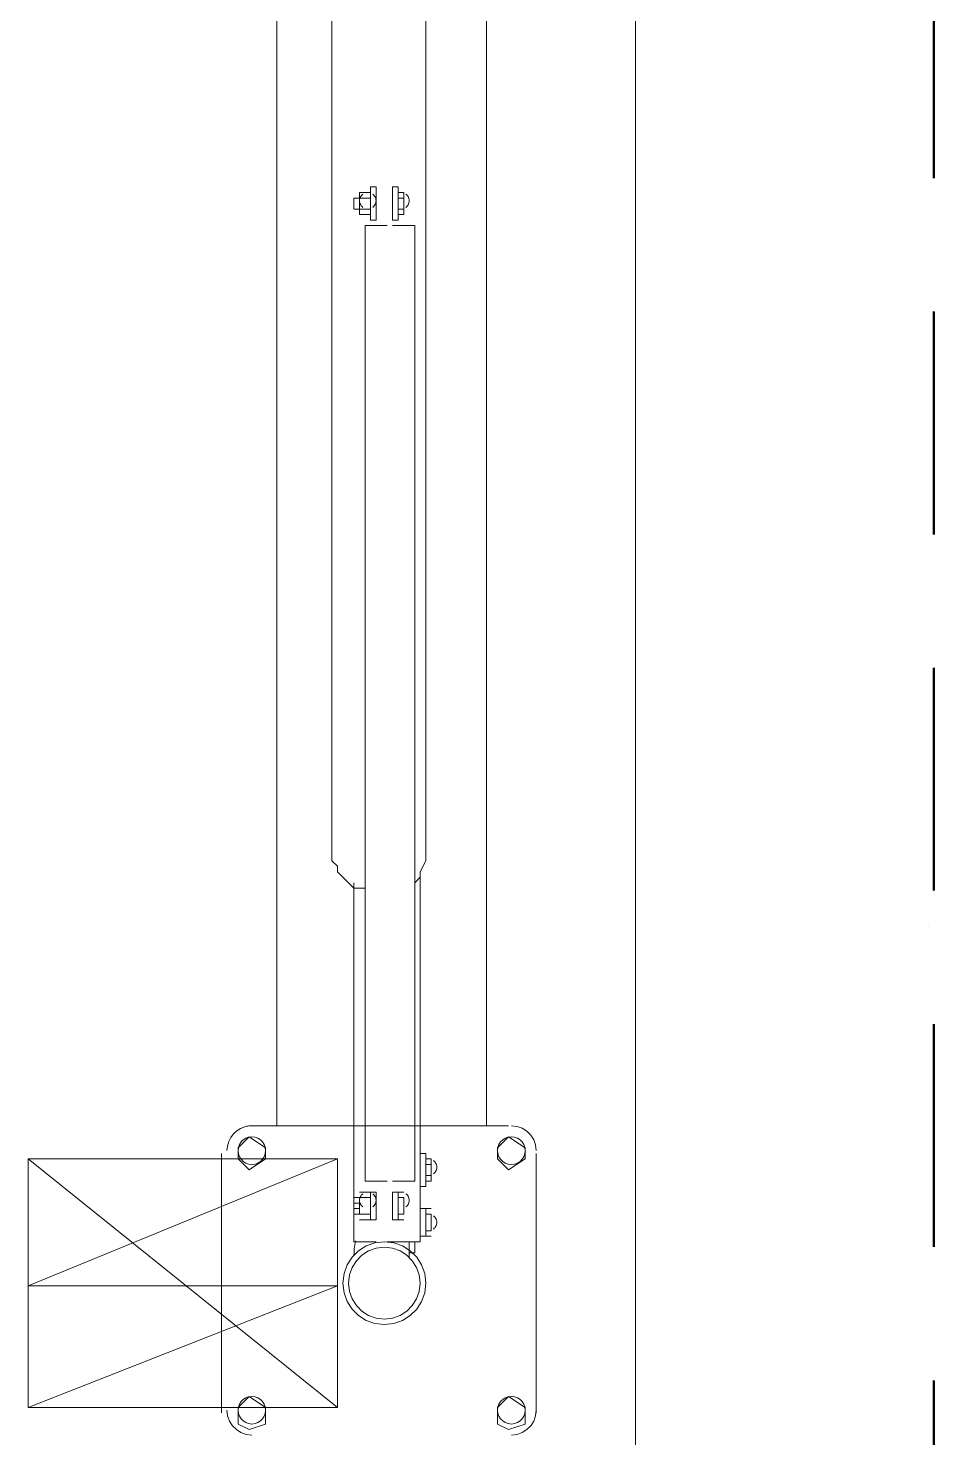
# Paper-space layout '01 Roof Support Layout' of a CAD drawing. Header units: millimetres. Extents: x 5 to 415, y 5 to 292.
# Drawn here: x 196.86 to 207.03, y 212.36 to 228.18 of the extents above; entities that cross this region are included whole.
import ezdxf

# ---------------------------------------------------------------- set-up
doc = ezdxf.new("R2010")
doc.units = ezdxf.units.MM
doc.linetypes.add('DASHED_REVIEW', pattern=[4, 2.5, -1.5])
for name, color, linetype in [('BEAMS', 7, 'Continuous'), ('EXISTING', 7, 'Continuous'), ('PROPOSED', 7, 'Continuous')]:
    doc.layers.add(name, color=color, linetype=linetype)

# ---------------------------------------------------------------- blocks, each defined once
blk = doc.blocks.new('SHEET_01')
at = {"layer": 'BEAMS', "color": 7, "linetype": 'DASHED_REVIEW', "lineweight": 50}
blk.add_line((207.032, 245), (207.032, 208.916), dxfattribs=at)
at = {"layer": 'EXISTING', "color": 254, "linetype": 'Continuous', "lineweight": 13}
for p, q in [((203.684, 205.63), (203.684, 241.714)), ((206.97, 218.092), (206.97, 218.092)), ((196.864, 215.488), (200.336, 215.488)), ((200.336, 212.698), (196.864, 215.488)), ((196.864, 215.488), (196.864, 212.698)), ((196.864, 215.488), (196.864, 214.062)), ((196.864, 214.062), (200.336, 215.488)), ((200.336, 215.488), (196.864, 215.488)), ((200.336, 215.488), (200.336, 212.698)), ((200.336, 215.488), (200.336, 214.062)), ((200.336, 214.062), (196.864, 214.062)), ((196.864, 214.062), (196.864, 212.698)), ((196.864, 212.698), (200.336, 214.062)), ((200.336, 214.062), (200.336, 212.698)), ((196.864, 212.698), (200.336, 212.698)), ((200.336, 212.698), (196.864, 212.698))]:
    blk.add_line(p, q, dxfattribs=at)
at = {"layer": 'PROPOSED', "color": 250, "linetype": 'Continuous', "lineweight": 13}
for p, q in [((199.654, 236.878), (199.654, 215.86)), ((202.01, 236.878), (202.01, 215.86)), ((200.274, 231.794), (200.274, 220.262)), ((201.328, 231.794), (201.328, 218.898)), ((200.584, 226.338), (200.584, 226.09)), ((200.584, 226.338), (200.708, 226.338)), ((200.584, 226.338), (200.584, 226.338)), ((200.612, 226.311), (200.604, 226.302)), ((200.621, 226.319), (200.612, 226.311)), ((200.77, 226.4), (200.708, 226.4)), ((200.708, 226.4), (200.708, 226.028)), ((200.708, 226.338), (200.708, 226.09)), ((200.708, 226.338), (200.708, 226.338)), ((200.742, 226.311), (200.733, 226.319)), ((200.75, 226.302), (200.742, 226.311)), ((200.77, 226.028), (200.77, 226.4)), ((201.018, 226.4), (200.956, 226.4)), ((200.956, 226.4), (200.956, 226.028)), ((201.018, 226.028), (201.018, 226.4)), ((201.018, 226.338), (201.018, 226.09)), ((201.018, 226.338), (201.08, 226.338)), ((201.08, 226.338), (201.08, 226.09)), ((201.08, 226.338), (201.08, 226.338)), ((201.114, 226.311), (201.105, 226.319)), ((201.122, 226.302), (201.114, 226.311)), ((200.522, 226.276), (200.584, 226.276)), ((200.584, 226.276), (200.522, 226.276)), ((200.522, 226.276), (200.522, 226.276)), ((200.522, 226.276), (200.522, 226.152)), ((200.522, 226.152), (200.522, 226.276)), ((200.522, 226.152), (200.584, 226.152)), ((200.584, 226.152), (200.522, 226.152)), ((200.522, 226.152), (200.522, 226.152)), ((200.708, 226.276), (200.584, 226.276)), ((200.585, 226.257), (200.584, 226.245)), ((200.584, 226.245), (200.585, 226.233)), ((200.708, 226.152), (200.584, 226.152)), ((200.587, 226.27), (200.585, 226.257)), ((200.585, 226.233), (200.587, 226.221)), ((200.591, 226.281), (200.587, 226.27)), ((200.587, 226.221), (200.591, 226.209)), ((200.597, 226.292), (200.591, 226.281)), ((200.591, 226.209), (200.597, 226.198)), ((200.604, 226.302), (200.597, 226.292)), ((200.597, 226.198), (200.604, 226.188)), ((200.604, 226.188), (200.612, 226.179)), ((200.612, 226.179), (200.621, 226.171)), ((200.733, 226.171), (200.742, 226.179)), ((200.742, 226.179), (200.75, 226.188)), ((200.757, 226.292), (200.75, 226.302)), ((200.75, 226.188), (200.757, 226.198)), ((200.763, 226.281), (200.757, 226.292)), ((200.757, 226.198), (200.763, 226.209)), ((200.767, 226.27), (200.763, 226.281)), ((200.763, 226.209), (200.767, 226.221)), ((200.769, 226.257), (200.767, 226.27)), ((200.767, 226.221), (200.769, 226.233)), ((200.77, 226.245), (200.769, 226.257)), ((200.769, 226.233), (200.77, 226.245)), ((201.08, 226.276), (201.018, 226.276)), ((201.08, 226.152), (201.018, 226.152)), ((201.105, 226.171), (201.114, 226.179)), ((201.114, 226.179), (201.122, 226.188)), ((201.129, 226.292), (201.122, 226.302)), ((201.122, 226.188), (201.129, 226.198)), ((201.135, 226.281), (201.129, 226.292)), ((201.129, 226.198), (201.135, 226.209)), ((201.139, 226.27), (201.135, 226.281)), ((201.135, 226.209), (201.139, 226.221)), ((201.141, 226.257), (201.139, 226.27)), ((201.139, 226.221), (201.141, 226.233)), ((201.142, 226.245), (201.141, 226.257)), ((201.141, 226.233), (201.142, 226.245)), ((200.708, 226.09), (200.584, 226.09)), ((200.584, 226.09), (200.584, 226.09)), ((200.708, 226.09), (200.708, 226.09)), ((200.77, 226.028), (200.708, 226.028)), ((201.018, 226.028), (200.956, 226.028)), ((201.08, 226.09), (201.018, 226.09)), ((201.08, 226.09), (201.08, 226.09)), ((200.646, 215.24), (200.646, 225.966)), ((200.646, 225.966), (200.894, 225.966)), ((200.956, 225.966), (201.204, 225.966)), ((201.204, 225.966), (201.204, 220.572)), ((201.204, 220.572), (201.204, 215.736)), ((200.274, 220.262), (200.274, 218.898)), ((200.274, 218.898), (200.274, 218.836)), ((201.328, 218.836), (201.328, 218.898)), ((200.274, 218.836), (200.336, 218.774)), ((200.336, 218.774), (200.336, 218.712)), ((200.336, 218.712), (200.398, 218.65)), ((201.266, 218.712), (201.328, 218.836)), ((201.266, 218.65), (201.266, 218.712)), ((201.266, 218.712), (201.266, 215.736)), ((200.398, 218.65), (200.46, 218.588)), ((200.46, 218.588), (200.522, 218.526)), ((200.522, 215.426), (200.522, 218.588)), ((201.204, 218.588), (201.266, 218.65)), ((200.522, 218.526), (200.646, 218.526)), ((200.646, 218.526), (200.584, 218.526)), ((200.584, 218.526), (200.584, 218.526)), ((200.646, 216.17), (200.646, 215.612)), ((200.088, 215.86), (199.344, 215.86)), ((199.375, 215.86), (199.364, 215.86)), ((202.258, 215.86), (200.088, 215.86)), ((200.522, 215.86), (200.088, 215.86)), ((201.204, 215.86), (201.204, 215.24)), ((202.258, 215.86), (201.266, 215.86)), ((201.266, 215.86), (201.266, 214.558)), ((202.353, 215.853), (202.289, 215.86)), ((199.138, 215.728), (199.115, 215.683)), ((199.168, 215.768), (199.138, 215.728)), ((199.206, 215.803), (199.168, 215.768)), ((199.249, 215.83), (199.206, 215.803)), ((199.344, 215.736), (199.22, 215.612)), ((199.298, 215.849), (199.249, 215.83)), ((199.278, 215.702), (199.254, 215.678)), ((199.307, 215.72), (199.278, 215.702)), ((199.309, 215.852), (199.298, 215.849)), ((199.339, 215.732), (199.307, 215.72)), ((199.319, 215.854), (199.309, 215.852)), ((199.33, 215.856), (199.319, 215.854)), ((199.342, 215.858), (199.33, 215.856)), ((199.375, 215.736), (199.339, 215.732)), ((199.353, 215.859), (199.342, 215.858)), ((199.53, 215.612), (199.344, 215.736)), ((199.364, 215.86), (199.353, 215.859)), ((199.411, 215.732), (199.375, 215.736)), ((199.443, 215.72), (199.411, 215.732)), ((199.472, 215.702), (199.443, 215.72)), ((199.496, 215.678), (199.472, 215.702)), ((202.258, 215.736), (202.134, 215.612)), ((202.192, 215.702), (202.168, 215.678)), ((202.221, 215.72), (202.192, 215.702)), ((202.253, 215.732), (202.221, 215.72)), ((202.289, 215.736), (202.253, 215.732)), ((202.444, 215.612), (202.258, 215.736)), ((202.325, 215.732), (202.289, 215.736)), ((202.357, 215.72), (202.325, 215.732)), ((202.412, 215.832), (202.353, 215.853)), ((202.386, 215.702), (202.357, 215.72)), ((202.41, 215.678), (202.386, 215.702)), ((202.464, 215.799), (202.412, 215.832)), ((202.507, 215.756), (202.464, 215.799)), ((202.54, 215.704), (202.507, 215.756)), ((202.561, 215.645), (202.54, 215.704)), ((199.034, 215.55), (199.034, 212.636)), ((199.101, 215.633), (199.096, 215.581)), ((199.115, 215.683), (199.101, 215.633)), ((199.224, 215.617), (199.22, 215.581)), ((199.22, 215.612), (199.22, 215.488)), ((199.22, 215.581), (199.224, 215.545)), ((199.236, 215.649), (199.224, 215.617)), ((199.224, 215.545), (199.236, 215.513)), ((199.254, 215.678), (199.236, 215.649)), ((199.344, 215.55), (199.344, 215.55)), ((199.514, 215.649), (199.496, 215.678)), ((199.526, 215.617), (199.514, 215.649)), ((199.514, 215.513), (199.526, 215.545)), ((199.53, 215.581), (199.526, 215.617)), ((199.526, 215.545), (199.53, 215.581)), ((199.53, 215.488), (199.53, 215.612)), ((200.522, 214.558), (200.522, 215.55)), ((201.328, 215.55), (201.266, 215.55)), ((201.266, 215.55), (201.266, 215.178)), ((201.328, 215.178), (201.328, 215.55)), ((202.138, 215.617), (202.134, 215.581)), ((202.134, 215.612), (202.134, 215.488)), ((202.134, 215.581), (202.138, 215.545)), ((202.15, 215.649), (202.138, 215.617)), ((202.138, 215.545), (202.15, 215.513)), ((202.168, 215.678), (202.15, 215.649)), ((202.258, 215.55), (202.258, 215.55)), ((202.428, 215.649), (202.41, 215.678)), ((202.44, 215.617), (202.428, 215.649)), ((202.428, 215.513), (202.44, 215.545)), ((202.444, 215.581), (202.44, 215.617)), ((202.44, 215.545), (202.444, 215.581)), ((202.444, 215.488), (202.444, 215.612)), ((202.568, 215.581), (202.561, 215.645)), ((202.568, 212.636), (202.568, 215.55)), ((199.22, 215.488), (199.344, 215.364)), ((199.236, 215.513), (199.254, 215.484)), ((199.254, 215.484), (199.278, 215.46)), ((199.278, 215.46), (199.307, 215.442)), ((199.307, 215.442), (199.339, 215.43)), ((199.339, 215.43), (199.375, 215.426)), ((199.344, 215.364), (199.53, 215.488)), ((199.375, 215.426), (199.411, 215.43)), ((199.411, 215.43), (199.443, 215.442)), ((199.443, 215.442), (199.472, 215.46)), ((199.472, 215.46), (199.496, 215.484)), ((199.496, 215.484), (199.514, 215.513)), ((201.328, 215.488), (201.328, 215.24)), ((201.328, 215.488), (201.39, 215.488)), ((201.39, 215.426), (201.328, 215.426)), ((201.39, 215.488), (201.39, 215.24)), ((201.39, 215.488), (201.39, 215.488)), ((201.424, 215.461), (201.415, 215.469)), ((201.432, 215.452), (201.424, 215.461)), ((201.439, 215.442), (201.432, 215.452)), ((201.445, 215.431), (201.439, 215.442)), ((201.449, 215.42), (201.445, 215.431)), ((201.451, 215.407), (201.449, 215.42)), ((201.452, 215.395), (201.451, 215.407)), ((201.451, 215.383), (201.452, 215.395)), ((202.134, 215.488), (202.258, 215.364)), ((202.15, 215.513), (202.168, 215.484)), ((202.168, 215.484), (202.192, 215.46)), ((202.192, 215.46), (202.221, 215.442)), ((202.221, 215.442), (202.253, 215.43)), ((202.253, 215.43), (202.289, 215.426)), ((202.258, 215.364), (202.444, 215.488)), ((202.289, 215.426), (202.325, 215.43)), ((202.325, 215.43), (202.357, 215.442)), ((202.357, 215.442), (202.386, 215.46)), ((202.386, 215.46), (202.41, 215.484)), ((202.41, 215.484), (202.428, 215.513)), ((200.894, 215.24), (200.646, 215.24)), ((201.204, 215.24), (200.956, 215.24)), ((201.39, 215.302), (201.328, 215.302)), ((201.39, 215.24), (201.328, 215.24)), ((201.39, 215.24), (201.39, 215.24)), ((201.415, 215.321), (201.424, 215.329)), ((201.424, 215.329), (201.432, 215.338)), ((201.432, 215.338), (201.439, 215.348)), ((201.439, 215.348), (201.445, 215.359)), ((201.445, 215.359), (201.449, 215.371)), ((201.449, 215.371), (201.451, 215.383)), ((200.708, 215.116), (200.584, 215.116)), ((200.597, 215.07), (200.591, 215.059)), ((200.604, 215.08), (200.597, 215.07)), ((200.612, 215.089), (200.604, 215.08)), ((200.621, 215.097), (200.612, 215.089)), ((200.77, 215.116), (200.708, 215.116)), ((200.708, 214.806), (200.708, 215.116)), ((200.742, 215.089), (200.733, 215.097)), ((200.75, 215.08), (200.742, 215.089)), ((200.757, 215.07), (200.75, 215.08)), ((200.763, 215.059), (200.757, 215.07)), ((200.77, 215.116), (200.77, 214.806)), ((201.018, 215.116), (200.956, 215.116)), ((200.956, 214.806), (200.956, 215.116)), ((201.018, 214.806), (201.018, 215.116)), ((201.08, 215.116), (201.018, 215.116)), ((201.018, 215.116), (201.018, 214.806)), ((201.114, 215.089), (201.105, 215.097)), ((201.122, 215.08), (201.114, 215.089)), ((201.129, 215.07), (201.122, 215.08)), ((201.135, 215.059), (201.129, 215.07)), ((201.328, 215.178), (201.266, 215.178)), ((200.584, 215.054), (200.522, 215.054)), ((200.522, 214.868), (200.522, 215.054)), ((200.522, 215.054), (200.522, 214.992)), ((200.584, 214.992), (200.522, 214.992)), ((200.522, 214.992), (200.522, 214.93)), ((200.584, 214.93), (200.522, 214.93)), ((200.522, 214.868), (200.522, 214.93)), ((200.584, 214.868), (200.584, 215.054)), ((200.708, 215.054), (200.584, 215.054)), ((200.584, 215.054), (200.584, 215.054)), ((200.585, 215.035), (200.584, 215.023)), ((200.584, 215.023), (200.585, 215.011)), ((200.587, 215.047), (200.585, 215.035)), ((200.585, 215.011), (200.587, 214.999)), ((200.591, 215.059), (200.587, 215.047)), ((200.587, 214.999), (200.591, 214.987)), ((200.591, 214.987), (200.597, 214.976)), ((200.597, 214.976), (200.604, 214.966)), ((200.604, 214.966), (200.612, 214.957)), ((200.612, 214.957), (200.621, 214.949)), ((200.708, 214.868), (200.708, 215.054)), ((200.708, 215.054), (200.708, 215.054)), ((200.733, 214.949), (200.742, 214.957)), ((200.742, 214.957), (200.75, 214.966)), ((200.75, 214.966), (200.757, 214.976)), ((200.757, 214.976), (200.763, 214.987)), ((200.767, 215.047), (200.763, 215.059)), ((200.763, 214.987), (200.767, 214.999)), ((200.769, 215.035), (200.767, 215.047)), ((200.767, 214.999), (200.769, 215.011)), ((200.77, 215.023), (200.769, 215.035)), ((200.769, 215.011), (200.77, 215.023)), ((201.08, 215.054), (201.018, 215.054)), ((201.08, 214.868), (201.08, 215.054)), ((201.08, 215.054), (201.08, 215.054)), ((201.105, 214.949), (201.114, 214.957)), ((201.114, 214.957), (201.122, 214.966)), ((201.122, 214.966), (201.129, 214.976)), ((201.129, 214.976), (201.135, 214.987)), ((201.139, 215.047), (201.135, 215.059)), ((201.135, 214.987), (201.139, 214.999)), ((201.141, 215.035), (201.139, 215.047)), ((201.139, 214.999), (201.141, 215.011)), ((201.142, 215.023), (201.141, 215.035)), ((201.141, 215.011), (201.142, 215.023)), ((201.328, 214.93), (201.266, 214.93)), ((201.266, 214.93), (201.266, 214.62)), ((201.328, 214.93), (201.328, 214.62)), ((201.39, 214.93), (201.328, 214.93)), ((201.328, 214.62), (201.328, 214.93)), ((200.584, 214.868), (200.522, 214.868)), ((200.708, 214.868), (200.584, 214.868)), ((200.584, 214.868), (200.584, 214.868)), ((200.708, 214.806), (200.584, 214.806)), ((200.708, 214.868), (200.708, 214.868)), ((200.77, 214.806), (200.708, 214.806)), ((201.018, 214.806), (200.956, 214.806)), ((201.08, 214.868), (201.018, 214.868)), ((201.08, 214.806), (201.018, 214.806)), ((201.08, 214.868), (201.08, 214.868)), ((201.39, 214.868), (201.328, 214.868)), ((201.39, 214.868), (201.39, 214.682)), ((201.39, 214.868), (201.39, 214.868)), ((201.424, 214.841), (201.415, 214.849)), ((201.432, 214.832), (201.424, 214.841)), ((201.439, 214.822), (201.432, 214.832)), ((201.445, 214.811), (201.439, 214.822)), ((201.449, 214.8), (201.445, 214.811)), ((201.451, 214.787), (201.449, 214.8)), ((201.449, 214.751), (201.451, 214.763)), ((201.452, 214.775), (201.451, 214.787)), ((201.451, 214.763), (201.452, 214.775)), ((201.328, 214.62), (201.266, 214.62)), ((201.39, 214.682), (201.328, 214.682)), ((201.39, 214.62), (201.328, 214.62)), ((201.39, 214.682), (201.39, 214.682)), ((201.415, 214.701), (201.424, 214.709)), ((201.424, 214.709), (201.432, 214.718)), ((201.432, 214.718), (201.439, 214.728)), ((201.439, 214.728), (201.445, 214.739)), ((201.445, 214.739), (201.449, 214.751)), ((200.572, 214.456), (200.5, 214.384)), ((200.77, 214.558), (200.522, 214.558)), ((200.524, 214.455), (200.523, 214.432)), ((200.525, 214.478), (200.524, 214.455)), ((200.528, 214.501), (200.525, 214.478)), ((200.531, 214.523), (200.528, 214.501)), ((200.534, 214.546), (200.531, 214.523)), ((200.539, 214.569), (200.534, 214.546)), ((200.659, 214.511), (200.572, 214.456)), ((200.686, 214.455), (200.611, 214.407)), ((200.756, 214.546), (200.659, 214.511)), ((200.771, 214.485), (200.686, 214.455)), ((200.863, 214.558), (200.756, 214.546)), ((200.863, 214.496), (200.771, 214.485)), ((200.97, 214.546), (200.863, 214.558)), ((200.955, 214.485), (200.863, 214.496)), ((201.266, 214.558), (200.894, 214.558)), ((201.04, 214.455), (200.955, 214.485)), ((201.068, 214.511), (200.97, 214.546)), ((201.115, 214.407), (201.04, 214.455)), ((201.154, 214.456), (201.068, 214.511)), ((201.142, 214.558), (201.142, 214.372)), ((201.226, 214.384), (201.154, 214.456)), ((201.204, 214.558), (201.204, 214.434)), ((200.445, 214.298), (200.41, 214.2)), ((200.5, 214.384), (200.445, 214.298)), ((200.549, 214.345), (200.501, 214.27)), ((200.523, 214.432), (200.522, 214.409)), ((200.611, 214.407), (200.549, 214.345)), ((201.177, 214.345), (201.115, 214.407)), ((201.204, 214.434), (201.142, 214.434)), ((201.225, 214.27), (201.177, 214.345)), ((201.281, 214.298), (201.226, 214.384)), ((201.316, 214.2), (201.281, 214.298)), ((200.41, 214.2), (200.398, 214.093)), ((200.471, 214.185), (200.46, 214.093)), ((200.501, 214.27), (200.471, 214.185)), ((201.255, 214.185), (201.225, 214.27)), ((201.266, 214.093), (201.255, 214.185)), ((201.328, 214.093), (201.316, 214.2)), ((200.398, 214.093), (200.41, 213.986)), ((200.41, 213.986), (200.445, 213.889)), ((200.46, 214.093), (200.471, 214.001)), ((200.471, 214.001), (200.501, 213.916)), ((201.225, 213.916), (201.255, 214.001)), ((201.255, 214.001), (201.266, 214.093)), ((201.281, 213.889), (201.316, 213.986)), ((201.316, 213.986), (201.328, 214.093)), ((200.445, 213.889), (200.5, 213.802)), ((200.501, 213.916), (200.549, 213.841)), ((200.549, 213.841), (200.611, 213.779)), ((201.115, 213.779), (201.177, 213.841)), ((201.177, 213.841), (201.225, 213.916)), ((201.226, 213.802), (201.281, 213.889)), ((200.5, 213.802), (200.572, 213.73)), ((200.572, 213.73), (200.659, 213.675)), ((200.611, 213.779), (200.686, 213.731)), ((200.659, 213.675), (200.756, 213.64)), ((200.686, 213.731), (200.771, 213.701)), ((200.771, 213.701), (200.863, 213.69)), ((200.863, 213.69), (200.955, 213.701)), ((200.955, 213.701), (201.04, 213.731)), ((200.97, 213.64), (201.068, 213.675)), ((201.04, 213.731), (201.115, 213.779)), ((201.068, 213.675), (201.154, 213.73)), ((201.154, 213.73), (201.226, 213.802)), ((200.756, 213.64), (200.863, 213.628)), ((200.863, 213.628), (200.97, 213.64)), ((199.344, 212.822), (199.22, 212.698)), ((199.224, 212.703), (199.22, 212.667)), ((199.22, 212.698), (199.22, 212.512)), ((199.236, 212.735), (199.224, 212.703)), ((199.254, 212.764), (199.236, 212.735)), ((199.278, 212.788), (199.254, 212.764)), ((199.307, 212.806), (199.278, 212.788)), ((199.339, 212.818), (199.307, 212.806)), ((199.375, 212.822), (199.339, 212.818)), ((199.53, 212.698), (199.344, 212.822)), ((199.411, 212.818), (199.375, 212.822)), ((199.443, 212.806), (199.411, 212.818)), ((199.472, 212.788), (199.443, 212.806)), ((199.496, 212.764), (199.472, 212.788)), ((199.514, 212.735), (199.496, 212.764)), ((199.526, 212.703), (199.514, 212.735)), ((199.53, 212.667), (199.526, 212.703)), ((199.53, 212.512), (199.53, 212.698)), ((202.258, 212.822), (202.134, 212.698)), ((202.138, 212.703), (202.134, 212.667)), ((202.134, 212.698), (202.134, 212.512)), ((202.15, 212.735), (202.138, 212.703)), ((202.168, 212.764), (202.15, 212.735)), ((202.192, 212.788), (202.168, 212.764)), ((202.221, 212.806), (202.192, 212.788)), ((202.253, 212.818), (202.221, 212.806)), ((202.289, 212.822), (202.253, 212.818)), ((202.444, 212.698), (202.258, 212.822)), ((202.325, 212.818), (202.289, 212.822)), ((202.357, 212.806), (202.325, 212.818)), ((202.386, 212.788), (202.357, 212.806)), ((202.41, 212.764), (202.386, 212.788)), ((202.428, 212.735), (202.41, 212.764)), ((202.44, 212.703), (202.428, 212.735)), ((202.444, 212.667), (202.44, 212.703)), ((202.444, 212.512), (202.444, 212.698)), ((199.096, 212.667), (199.103, 212.603)), ((199.103, 212.603), (199.124, 212.544)), ((199.124, 212.544), (199.157, 212.493)), ((199.22, 212.667), (199.224, 212.631)), ((199.224, 212.631), (199.236, 212.599)), ((199.236, 212.599), (199.254, 212.57)), ((199.254, 212.57), (199.278, 212.546)), ((199.278, 212.546), (199.307, 212.528)), ((199.344, 212.636), (199.344, 212.636)), ((199.443, 212.528), (199.472, 212.546)), ((199.472, 212.546), (199.496, 212.57)), ((199.496, 212.57), (199.514, 212.599)), ((199.514, 212.599), (199.526, 212.631)), ((199.526, 212.631), (199.53, 212.667)), ((202.134, 212.667), (202.138, 212.631)), ((202.138, 212.631), (202.15, 212.599)), ((202.15, 212.599), (202.168, 212.57)), ((202.168, 212.57), (202.192, 212.546)), ((202.192, 212.546), (202.221, 212.528)), ((202.258, 212.636), (202.258, 212.636)), ((202.357, 212.528), (202.386, 212.546)), ((202.386, 212.546), (202.41, 212.57)), ((202.41, 212.57), (202.428, 212.599)), ((202.428, 212.599), (202.44, 212.631)), ((202.44, 212.631), (202.444, 212.667)), ((202.507, 212.493), (202.54, 212.544)), ((202.54, 212.544), (202.561, 212.603)), ((202.561, 212.603), (202.568, 212.667)), ((199.157, 212.493), (199.201, 212.449)), ((199.201, 212.449), (199.252, 212.416)), ((199.22, 212.512), (199.344, 212.45)), ((199.252, 212.416), (199.311, 212.395)), ((199.307, 212.528), (199.339, 212.516)), ((199.311, 212.395), (199.375, 212.388)), ((199.339, 212.516), (199.375, 212.512)), ((199.344, 212.45), (199.53, 212.512)), ((199.375, 212.512), (199.411, 212.516)), ((199.411, 212.516), (199.443, 212.528)), ((202.134, 212.512), (202.258, 212.45)), ((202.221, 212.528), (202.253, 212.516)), ((202.253, 212.516), (202.289, 212.512)), ((202.258, 212.45), (202.444, 212.512)), ((202.289, 212.512), (202.325, 212.516)), ((202.289, 212.388), (202.353, 212.395)), ((202.325, 212.516), (202.357, 212.528)), ((202.353, 212.395), (202.412, 212.416)), ((202.412, 212.416), (202.464, 212.449)), ((202.464, 212.449), (202.507, 212.493))]:
    blk.add_line(p, q, dxfattribs=at)

psp = doc.layouts.new('01 Roof Support Layout')

# ---------------------------------------------------------------- block references
psp.add_blockref('SHEET_01', (0, 0))

doc.saveas('drawing.dxf')
